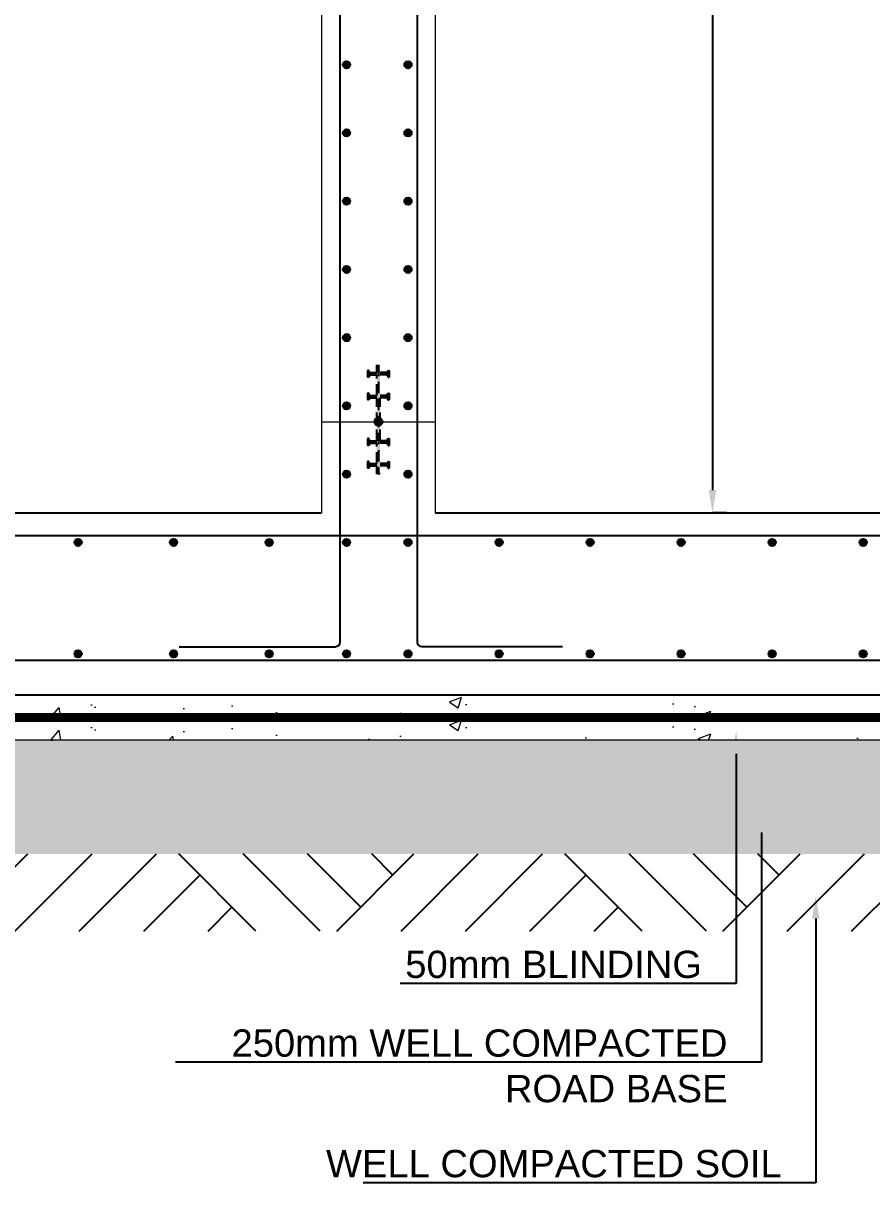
# Model space of a CAD drawing. Header units: millimetres. Extents: x 109938 to 146706, y 87118 to 119396.
# Drawn here: x 134984 to 136848, y 94593 to 97148 of the extents above; entities that cross this region are included whole.
import ezdxf
from ezdxf import colors
from ezdxf.entities.mleader import LeaderData, LeaderLine
from ezdxf.math import Vec2, Vec3

# ---------------------------------------------------------------- set-up
doc = ezdxf.new("R2010")
doc.units = ezdxf.units.MM
doc.header["$LTSCALE"] = 25
doc.header["$PDMODE"] = 35
doc.linetypes.add('Dash Dot 3_16_', pattern=[7.937500000000002, 4.762500000000001, -1.5875, 0, -1.5875])
doc.linetypes.add('DASHEDX2', pattern=[1.5, 1, -0.5])
for name, color, linetype, lineweight in [('A-ANNO-DIMS', 211, 'Continuous', 9), ('S-COLS', 52, 'Continuous', 9), ('S-SLAB', 3, 'Continuous', 13)]:
    doc.layers.add(name, color=color, linetype=linetype, lineweight=lineweight)
for name, color, linetype in [('APPLICATION', 7, 'DASHEDX2'), ('REINF', 1, 'Continuous'), ('STR_COL_HATCH', 8, 'Continuous'), ('VOIDS', 3, 'Continuous'), ('WATER PROOF', 1, 'Continuous')]:
    doc.layers.add(name, color=color, linetype=linetype)
doc.styles.add('GENERATED_STYLE_1', font='arial.ttf')
doc.styles.add('style1', font='arial.ttf', dxfattribs={"width": 0.8, "height": 62.5})
doc.linetypes.add('ZIGZAG', pattern='A,0.00254,-5.08,[131,ltypeshp.shx,S=5.08,R=0,X=-5.08,Y=0],-10.16,[131,ltypeshp.shx,S=5.08,R=180,X=5.08,Y=0],-5.08', length=20.32254)
doc.dimstyles.new('D375', dxfattribs={"dimtxt": 62.5, "dimasz": 50, "dimexe": 0.18, "dimexo": 0.0625, "dimgap": 25, "dimtad": 1, "dimdec": 0, "dimzin": 0, "dimdsep": 46, "dimtxsty": 'style1', "dimcen": 0.09, "dimclrd": 256, "dimclre": 256, "dimclrt": 2, "dimadec": 0, "dimazin": 0, "dimtfac": 1, "dimtdec": 0, "dimtofl": 0, "dimtmove": 0, "dimatfit": 3, "dimfxl": 1, "dimtolj": 1, "dimtzin": 0, "dimarcsym": 0})

# ---------------------------------------------------------------- blocks, each defined once
blk = doc.blocks.new('*D67')
at = {"layer": 'A-ANNO-DIMS', "lineweight": -2, "transparency": 16777216}
for p, q in [((136528.9068733015, 99172.32554054311), (136497.8200000007, 99172.32554054311)), ((136498.0000000007, 99122.32554054311), (136498.0000000007, 96122.32554054308)), ((136528.9068733015, 96072.32554054308), (136497.8200000007, 96072.32554054308))]:
    blk.add_line(p, q, dxfattribs=at)
at = {"layer": 'A-ANNO-DIMS', "transparency": 16777216}
for points in [[(136489.6666666674, 99122.32554054311), (136506.333333334, 99122.32554054311), (136498.0000000007, 99172.32554054311)], [(136489.6666666674, 96122.32554054308), (136506.333333334, 96122.32554054308), (136498.0000000007, 96072.32554054308)]]:
    blk.add_solid(points, dxfattribs=at)
at = {"layer": 'Defpoints', "color": 0, "transparency": 16777216}
for p in [(136528.9693733015, 99172.32554054311), (136498.0000000007, 96072.32554054308), (136528.9693733015, 96072.32554054308)]:
    blk.add_point(p, dxfattribs=at)
at = {"layer": 'A-ANNO-DIMS', "color": 2, "transparency": 16777216, "insert": (136441.0678717606, 97622.32554054302), "char_height": 62.5, "attachment_point": 5, "rotation": 90, "style": 'style1'}
blk.add_mtext('\\A1;3100', dxfattribs=at)

msp = doc.modelspace()

# ---------------------------------------------------------------- hatches: boundary and pattern name
h = msp.add_hatch()
h.set_pattern_fill('ANSI31', color=256, scale=25, style=0)
h.set_pattern_definition([(45, (121643.2589583864, 73810.35109576615), (-2.20970869120796, 2.209708691207961), [])])
h.paths.add_polyline_path([(135755.1305385367, 96272.32554054305, -1), (135772.8082080663, 96272.32554054305, -1)])
at = {"layer": 'A-ANNO-DIMS', "transparency": 33554559}
h = msp.add_hatch(dxfattribs=at)
h.set_pattern_fill('GRAVEL', color=8, scale=10)
h.set_pattern_definition([(228.0127875, (182.8800000000001, 5853.733120842968), (-2032.000000159581, -2285.999999858178), [34.172144, -3383.0483639565]), (184.969741, (160.0200000000004, 5828.333120842968), (3047.99999879405, 254.0000144697924), [58.64047199999997, -5805.404889352395]), (132.5104471, (101.6000000000004, 5823.253120842968), (2540.000001072749, -2793.999999024596), [41.348152, -4093.47227941]), (267.273689, (2.539999999999964, 5759.753120842968), (254.0000005319725, 5079.999999973314), [53.40045199999997, -5286.643742573796]), (292.83365418, (0, 5706.413120842968), (-1270.000000106341, 3047.999999955546), [52.36336999999997, -5183.980774534396]), (357.2736889999999, (20.31999999999971, 5658.153120842968), (-5079.999999973314, 254.0000005319728), [53.40045199999997, -5286.643742573796]), (37.69424047, (73.65999999999985, 5655.613120842968), (-3301.99999985359, -2540.000000190041), [70.61936599999999, -6991.311531424701]), (72.25532837, (129.54, 5698.793120842968), (1778.000000477929, 5587.999999847885), [66.671952, -6600.5256601905]), (121.42956562, (149.8599999999997, 5762.293120842968), (-2032.000000288312, 3301.999999822602), [53.5813, -5304.554569871201]), (175.2363583, (121.9200000000001, 5808.013120842968), (2793.999999959952, -254.0000004389256), [61.17132799999997, -2997.393694999998]), (222.3974378, (60.96000000000004, 5813.093120842967), (-3047.999999902466, -2794.000000106399), [79.107792, -7831.677251217699]), (138.81407483, (254, 5757.213120842967), (-1777.999999893351, 1524.000000123918), [27.000454, -2673.0565824344]), (171.4692344, (233.6800000000003, 5774.993120842968), (3302.000000088965, -507.9999994237343), [51.36819799999999, -5085.463899704]), (225, (182.8800000000001, 5782.613120842968), (-3.552713678800501e-14, -254.0000000000239), [35.920934, -323.2893108428]), (203.19859051, (165.1000000000004, 5813.093120842967), (1270.000000034609, 507.9999999109334), [19.34413199999998, -1915.062236889398]), (291.80140949, (147.3199999999997, 5805.473120842968), (-254.0000000531496, 761.9999999822871), [27.356562, -1340.475299]), (30.96375653, (157.4799999999996, 5780.073120842968), (762.0000000186383, 507.9999999721125), [44.43196599999997, -1436.629815290999]), (161.56505118, (195.5799999999999, 5802.933120842968), (508.0000000132583, -253.9999999733753), [32.128714, -771.0898116828]), (16.389540334, (0, 5805.473120842968), (2540.000000000015, 762.0000000000243), [45.00880000000001, -4455.882667253901]), (70.34617594, (43.18000000000029, 5818.173120842967), (-1016.000000092931, -2793.999999967041), [37.759894, -3738.22156782]), (293.19859051, (195.5799999999999, 5853.733120842968), (-507.9999999113262, 1270.000000035529), [38.68800999999997, -1895.718358889399]), (343.6104596700001, (210.8199999999997, 5818.173120842967), (-2540.000000053229, 761.9999998222859), [45.00879999999997, -4455.882667253995]), (339.44395478, (0, 5647.993120842968), (-1269.999999999986, 508.000000000021), [43.40351999999996, -2126.773431310598]), (294.7751406, (40.64000000000033, 5632.753120842968), (-1270.000001511693, 2793.999999312726), [36.36721199999999, -3600.359338072]), (66.80140949, (198.1199999999999, 5599.733120842968), (507.9999999202298, 1270.00000003193), [38.68801000000001, -1895.7183588894]), (17.35402464, (213.3599999999997, 5635.293120842968), (-3301.999999934302, -1016.000000213246), [42.57827400000001, -4215.237598019999]), (69.44395478, (73.65999999999985, 5599.733120842968), (-508.0000000088461, -1269.999999996463), [21.70176, -2148.4751913106]), (101.309932474, (182.8800000000001, 5599.733120842968), (-254.00000000004, 1016.000000000037), [12.95146, -1282.1994964526]), (165.963756532, (180.3400000000001, 5612.433120842968), (761.9999999999513, -253.9999999999865), [52.36337, -994.9054589069]), (186.00900596, (129.54, 5625.133120842967), (2539.999999986537, 254.0000001329354), [48.52669999999996, -4804.136486333696]), (303.69006753, (157.4799999999996, 5757.213120842967), (-254.0000000352969, 507.9999999823702), [36.632388, -879.177635968]), (353.15722659, (177.8000000000002, 5726.733120842968), (4318.000000026568, -507.9999997739394), [63.955676, -6331.600906503099]), (60.9453959, (241.3000000000002, 5719.113120842968), (-1016.000000027969, -1777.999999984025), [26.150824, -2588.939231811]), (90, (254, 5741.973120842968), (-254, 254), [15.24, -238.76]), (120.25643716, (124.46, 5632.753120842968), (1015.999999875717, -1778.00000007098), [35.286696, -3493.39407732]), (48.01278749999999, (106.6800000000003, 5663.233120842968), (2032.000000167534, 2285.99999985102), [68.344288, -3348.8762199565]), (0, (152.3999999999996, 5714.033120842968), (254, 254), [66.04, -187.96]), (325.3048465, (218.4399999999996, 5714.033120842968), (2540.000000962153, -1777.999998625458), [40.160956, -3975.931672414]), (254.0546040999999, (251.46, 5691.173120842967), (-253.9999999822557, -1016.000000004475), [36.98290799999999, -1812.1650038772]), (207.64597536, (241.3000000000002, 5655.613120842968), (-4826.000000177335, -2539.999999663075), [60.21450999999996, -5961.246442293796]), (175.42607874, (187.96, 5627.673120842967), (-3301.999999999883, 253.9999999999478), [63.702946, -6306.584645624])])
h.paths.add_polyline_path([(133194.0090000781, 95572.32554054308), (138338.9818733016, 95572.32554054308), (138338.9818733016, 95322.32554054308), (133194.0090000781, 95322.32554054308)])
at = {"layer": 'REINF'}
h = msp.add_hatch(color=256, dxfattribs=at)
h.dxf.hatch_style = 1
edge = h.paths.add_edge_path()
edge.add_arc((135693.9693733015, 97057.32554054305), 8, 0, 360)
h = msp.add_hatch(color=256, dxfattribs=at)
h.dxf.hatch_style = 1
edge = h.paths.add_edge_path()
edge.add_arc((135828.9693733015, 97057.32554054305), 8, 0, 360)
h = msp.add_hatch(color=256, dxfattribs=at)
h.dxf.hatch_style = 1
edge = h.paths.add_edge_path()
edge.add_arc((135693.9693733015, 96907.32554054305), 8, 0, 360)
h = msp.add_hatch(color=256, dxfattribs=at)
h.dxf.hatch_style = 1
edge = h.paths.add_edge_path()
edge.add_arc((135828.9693733015, 96907.32554054305), 8, 0, 360)
h = msp.add_hatch(color=256, dxfattribs=at)
h.dxf.hatch_style = 1
edge = h.paths.add_edge_path()
edge.add_arc((135693.9693733015, 96757.32554054305), 8, 0, 360)
h = msp.add_hatch(color=256, dxfattribs=at)
h.dxf.hatch_style = 1
edge = h.paths.add_edge_path()
edge.add_arc((135828.9693733015, 96757.32554054305), 8, 0, 360)
h = msp.add_hatch(color=256, dxfattribs=at)
h.dxf.hatch_style = 1
edge = h.paths.add_edge_path()
edge.add_arc((135693.9693733015, 96607.32554054305), 8, 0, 360)
h = msp.add_hatch(color=256, dxfattribs=at)
h.dxf.hatch_style = 1
edge = h.paths.add_edge_path()
edge.add_arc((135828.9693733015, 96607.32554054305), 8, 0, 360)
h = msp.add_hatch(color=256, dxfattribs=at)
h.dxf.hatch_style = 1
edge = h.paths.add_edge_path()
edge.add_arc((135693.9693733015, 96457.32554054305), 8, 0, 360)
h = msp.add_hatch(color=256, dxfattribs=at)
h.dxf.hatch_style = 1
edge = h.paths.add_edge_path()
edge.add_arc((135828.9693733015, 96457.32554054305), 8, 0, 360)
h = msp.add_hatch(color=256, dxfattribs=at)
h.dxf.hatch_style = 1
edge = h.paths.add_edge_path()
edge.add_arc((135693.9693733015, 96307.32554054305), 8, 0, 360)
h = msp.add_hatch(color=256, dxfattribs=at)
h.dxf.hatch_style = 1
edge = h.paths.add_edge_path()
edge.add_arc((135828.9693733015, 96307.32554054305), 8, 0, 360)
h = msp.add_hatch(color=256, dxfattribs=at)
h.dxf.hatch_style = 1
edge = h.paths.add_edge_path()
edge.add_arc((135693.9693733015, 96157.32554054305), 8, 0, 360)
h = msp.add_hatch(color=256, dxfattribs=at)
h.dxf.hatch_style = 1
edge = h.paths.add_edge_path()
edge.add_arc((135828.9693733015, 96157.32554054305), 8, 0, 360)
h = msp.add_hatch(color=256, dxfattribs=at)
h.dxf.hatch_style = 1
edge = h.paths.add_edge_path()
edge.add_arc((135103.9568733014, 96007.32554054305), 8, 0, 360)
h = msp.add_hatch(color=256, dxfattribs=at)
h.dxf.hatch_style = 1
edge = h.paths.add_edge_path()
edge.add_arc((135313.9568733014, 96007.32554054305), 8, 0, 360)
h = msp.add_hatch(color=256, dxfattribs=at)
h.dxf.hatch_style = 1
edge = h.paths.add_edge_path()
edge.add_arc((135523.9568733014, 96007.32554054305), 8, 0, 360)
h = msp.add_hatch(color=256, dxfattribs=at)
h.dxf.hatch_style = 1
edge = h.paths.add_edge_path()
edge.add_arc((135693.9693733015, 96007.32554054305), 8, 0, 360)
h = msp.add_hatch(color=256, dxfattribs=at)
h.dxf.hatch_style = 1
edge = h.paths.add_edge_path()
edge.add_arc((135828.9693733015, 96007.32554054305), 8, 0, 360)
h = msp.add_hatch(color=256, dxfattribs=at)
h.dxf.hatch_style = 1
edge = h.paths.add_edge_path()
edge.add_arc((136028.9568733014, 96007.32554054305), 8, 0, 360)
h = msp.add_hatch(color=256, dxfattribs=at)
h.dxf.hatch_style = 1
edge = h.paths.add_edge_path()
edge.add_arc((136228.9568733014, 96007.32554054305), 8, 0, 360)
h = msp.add_hatch(color=256, dxfattribs=at)
h.dxf.hatch_style = 1
edge = h.paths.add_edge_path()
edge.add_arc((136428.9568733014, 96007.32554054305), 8, 0, 360)
h = msp.add_hatch(color=256, dxfattribs=at)
h.dxf.hatch_style = 1
edge = h.paths.add_edge_path()
edge.add_arc((136628.9568733014, 96007.32554054305), 8, 0, 360)
h = msp.add_hatch(color=256, dxfattribs=at)
h.dxf.hatch_style = 1
edge = h.paths.add_edge_path()
edge.add_arc((136828.9568733014, 96007.32554054305), 8, 0, 360)
h = msp.add_hatch(color=256, dxfattribs=at)
h.dxf.hatch_style = 1
edge = h.paths.add_edge_path()
edge.add_arc((135103.9568733014, 95762.32554054307), 8, 0, 360)
h = msp.add_hatch(color=256, dxfattribs=at)
h.dxf.hatch_style = 1
edge = h.paths.add_edge_path()
edge.add_arc((135313.9568733014, 95762.32554054307), 8, 0, 360)
h = msp.add_hatch(color=256, dxfattribs=at)
h.dxf.hatch_style = 1
edge = h.paths.add_edge_path()
edge.add_arc((135523.9568733014, 95762.32554054307), 8, 0, 360)
h = msp.add_hatch(color=256, dxfattribs=at)
h.dxf.hatch_style = 1
edge = h.paths.add_edge_path()
edge.add_arc((135693.9693733015, 95762.32554054307), 8, 0, 360)
h = msp.add_hatch(color=256, dxfattribs=at)
h.dxf.hatch_style = 1
edge = h.paths.add_edge_path()
edge.add_arc((135828.9693733015, 95762.32554054307), 8, 0, 360)
h = msp.add_hatch(color=256, dxfattribs=at)
h.dxf.hatch_style = 1
edge = h.paths.add_edge_path()
edge.add_arc((136028.9568733014, 95762.32554054307), 8, 0, 360)
h = msp.add_hatch(color=256, dxfattribs=at)
h.dxf.hatch_style = 1
edge = h.paths.add_edge_path()
edge.add_arc((136228.9568733014, 95762.32554054307), 8, 0, 360)
h = msp.add_hatch(color=256, dxfattribs=at)
h.dxf.hatch_style = 1
edge = h.paths.add_edge_path()
edge.add_arc((136428.9568733014, 95762.32554054307), 8, 0, 360)
h = msp.add_hatch(color=256, dxfattribs=at)
h.dxf.hatch_style = 1
edge = h.paths.add_edge_path()
edge.add_arc((136628.9568733014, 95762.32554054307), 8, 0, 360)
h = msp.add_hatch(color=256, dxfattribs=at)
h.dxf.hatch_style = 1
edge = h.paths.add_edge_path()
edge.add_arc((136828.9568733014, 95762.32554054307), 8, 0, 360)
at = {"layer": 'S-COLS'}
h = msp.add_hatch(dxfattribs=at)
h.set_pattern_fill('AR-CONC', color=256, scale=1.5, style=0)
h.set_pattern_definition([(49.99999999999999, (0, 5649.733120842968), (273.277003494006, -23.90862830835463), [28.575, -314.325]), (355, (0, 5649.733120842968), (-52.86513213745401, 286.5852678585527), [22.86, -251.460876255]), (100.4514447, (22.77301050000005, 5647.740740592968), (220.4118706355299, 262.6766278682927), [24.28501319999999, -267.1353668999999]), (46.18420000000001, (0, 5725.933120842968), (406.6185613381949, -63.06349189909072), [42.8625, -471.4875]), (96.63555760999992, (33.88485000000037, 5720.677870842967), (356.1062010772545, 371.1391868965823), [36.42753471, -400.70341224]), (351.1841511700001, (0, 5725.933120842968), (356.1062010974655, 371.139186878299), [34.289950605, -377.18959788]), (21, (38.10000000000036, 5706.883120842967), (227.4215869036987, -153.3977972806314), [28.575, -314.325]), (326.0000000000001, (38.10000000000036, 5706.883120842967), (92.7030425214706, 276.2819491834789), [22.86, -251.46]), (71.45144499999999, (57.05179889999999, 5694.099970992967), (320.1246289180742, 122.8841533288579), [24.2850132, -267.1349064]), (37.50000000000001, (0, 5649.733120842968), (4.632904875887725, 126.8325583097297), [0, -248.412, 0, -255.27, 0, -252.4125]), (7.499999999999999, (0, 5649.733120842968), (100.2294937654586, 150.2708622271793), [0, -145.542, 0, -242.697, 0, -96.20250000000001]), (327.5, (-84.96299999999974, 5649.733120842968), (203.3858927503071, -8.593115989010165), [0, -95.25, 0, -297.18, 0, -394.335]), (317.5, (-123.0630000000001, 5649.733120842968), (222.1937720790271, 38.13973654999954), [0, -123.825, 0, -197.358, 0, -280.035])])
h.paths.add_polyline_path([(134988.9568733014, 95672.32554054308), (138236.7673003844, 95672.32554054308), (138236.7673003844, 95622.32554054308), (134988.9568733014, 95622.32554054308)])
h = msp.add_hatch(dxfattribs=at)
h.set_pattern_fill('AR-CONC', color=256, scale=1.5, style=0)
h.set_pattern_definition([(49.99999999999999, (0, 5599.733120842968), (273.277003494006, -23.90862830835463), [28.575, -314.325]), (355, (0, 5599.733120842968), (-52.86513213745401, 286.5852678585527), [22.86, -251.460876255]), (100.4514447, (22.77301050000005, 5597.740740592968), (220.4118706355299, 262.6766278682927), [24.28501319999999, -267.1353668999999]), (46.18420000000001, (0, 5675.933120842968), (406.6185613381949, -63.06349189909072), [42.8625, -471.4875]), (96.63555760999994, (33.88485000000037, 5670.677870842967), (356.1062010772545, 371.1391868965823), [36.42753471, -400.70341224]), (351.1841511700001, (0, 5675.933120842968), (356.1062010974655, 371.139186878299), [34.289950605, -377.18959788]), (21, (38.10000000000036, 5656.883120842967), (227.4215869036987, -153.3977972806314), [28.575, -314.325]), (326.0000000000001, (38.10000000000036, 5656.883120842967), (92.7030425214706, 276.2819491834789), [22.86, -251.46]), (71.45144499999999, (57.05179889999999, 5644.099970992967), (320.1246289180742, 122.8841533288579), [24.2850132, -267.1349064]), (37.50000000000001, (0, 5599.733120842968), (4.632904875887725, 126.8325583097297), [0, -248.412, 0, -255.27, 0, -252.4125]), (7.499999999999999, (0, 5599.733120842968), (100.2294937654586, 150.2708622271793), [0, -145.542, 0, -242.697, 0, -96.20250000000001]), (327.5, (-84.96299999999974, 5599.733120842968), (203.3858927503071, -8.593115989010165), [0, -95.25, 0, -297.18, 0, -394.335]), (317.5, (-123.0630000000001, 5599.733120842968), (222.1937720790271, 38.13973654999954), [0, -123.825, 0, -197.358, 0, -280.035])])
h.paths.add_polyline_path([(134988.9568733014, 95622.32554054308), (138338.9818733016, 95622.32554054302), (138338.9818733016, 95572.32554054302), (134988.9568733014, 95572.32554054308)])
at = {"layer": 'STR_COL_HATCH'}
h = msp.add_hatch(dxfattribs=at)
h.set_pattern_fill('AR-PARQ1', color=256, scale=50, angle=45)
h.set_pattern_definition([(135, (-11212.39684827541, 113731.0111038418), (-848.5281374238571, 0), [600, -600]), (135, (-11141.68617015675, 113801.7217819605), (-848.5281374238571, 0), [600, -600]), (135, (-11070.97549203809, 113872.4324600791), (-848.5281374238571, 0), [600, -600]), (135, (-11000.26481391944, 113943.1431381978), (-848.5281374238571, 0), [600, -600]), (135, (-10929.5541358008, 114013.8538163164), (-848.5281374238571, 0), [600, -600]), (135, (-10858.84345768215, 114084.5644944351), (-848.5281374238571, 0), [600, -600]), (135, (-10788.13277956349, 114155.2751725537), (-848.5281374238571, 0), [600, -600]), (45, (-11636.66091698734, 114155.2751725537), (848.5281374238571, 0), [600, -600]), (45, (-11707.371595106, 114225.9858506724), (848.5281374238571, 0), [600, -600]), (45, (-11778.08227322466, 114296.6965287911), (848.5281374238571, 0), [600, -600]), (45, (-11848.79295134332, 114367.4072069097), (848.5281374238571, 0), [600, -600]), (45, (-11919.50362946195, 114438.1178850283), (848.5281374238571, 0), [600, -600]), (45, (-11990.21430758061, 114508.828563147), (848.5281374238571, 0), [600, -600]), (45, (-12060.92498569927, 114579.5392412657), (848.5281374238571, 0), [600, -600])])
h.paths.add_polyline_path([(133188.9568733014, 95322.3255405431), (138338.9818733016, 95322.32554054317), (138338.9818733016, 95152.82554054337), (133188.9568733014, 95152.8255405433)])

# ---------------------------------------------------------------- linework, layer by layer
msp.add_circle((135763.9693733015, 96272.32554054305), 8.838834764831844)
at = {"layer": 'APPLICATION'}
for p, q in [((135760.2193733015, 96380.38412986095), (135760.2193733015, 96397.88412986095)), ((135763.9693733015, 96397.88412986095), (135763.9693733015, 96157.88412986095)), ((135763.9693733015, 96397.88412986095), (135763.9693733015, 96157.88412986095)), ((135742.7193733015, 96385.38412986095), (135740.2193733015, 96385.38412986095)), ((135740.2193733015, 96385.38412986095), (135740.2193733015, 96370.38412986095)), ((135742.7193733015, 96370.38412986095), (135740.2193733015, 96370.38412986095)), ((135745.2193733015, 96380.38412986095), (135742.7193733015, 96385.38412986095)), ((135745.2193733015, 96375.38412986095), (135742.7193733015, 96370.38412986095)), ((135745.2193733015, 96380.38412986095), (135760.2193733015, 96380.38412986095)), ((135745.2193733015, 96375.38412986095), (135760.2193733015, 96375.38412986095)), ((135760.2193733015, 96330.38412986095), (135760.2193733015, 96375.38412986095)), ((135782.7193733015, 96380.38412986095), (135767.7193733015, 96380.38412986095)), ((135782.7193733015, 96375.38412986095), (135767.7193733015, 96375.38412986095)), ((135782.7193733015, 96380.38412986095), (135785.2193733015, 96385.38412986095)), ((135782.7193733015, 96375.38412986095), (135785.2193733015, 96370.38412986095)), ((135785.2193733015, 96385.38412986095), (135787.7193733015, 96385.38412986095)), ((135785.2193733015, 96370.38412986095), (135787.7193733015, 96370.38412986095)), ((135787.7193733015, 96385.38412986095), (135787.7193733015, 96370.38412986095)), ((135740.2193733015, 96335.38412986095), (135740.2193733015, 96320.38412986095)), ((135742.7193733015, 96335.38412986095), (135740.2193733015, 96335.38412986095)), ((135742.7193733015, 96320.38412986095), (135740.2193733015, 96320.38412986095)), ((135745.2193733015, 96330.38412986095), (135742.7193733015, 96335.38412986095)), ((135745.2193733015, 96325.38412986095), (135742.7193733015, 96320.38412986095)), ((135745.2193733015, 96330.38412986095), (135760.2193733015, 96330.38412986095)), ((135745.2193733015, 96325.38412986095), (135760.2193733015, 96325.38412986095)), ((135760.2193733015, 96230.38412986095), (135760.2193733015, 96325.38412986095)), ((135782.7193733015, 96330.38412986095), (135767.7193733015, 96330.38412986095)), ((135782.7193733015, 96325.38412986095), (135767.7193733015, 96325.38412986095)), ((135767.7193733015, 96230.38412986095), (135767.7193733015, 96325.38412986095)), ((135782.7193733015, 96330.38412986095), (135785.2193733015, 96335.38412986095)), ((135782.7193733015, 96325.38412986095), (135785.2193733015, 96320.38412986095)), ((135785.2193733015, 96335.38412986095), (135787.7193733015, 96335.38412986095)), ((135785.2193733015, 96320.38412986095), (135787.7193733015, 96320.38412986095)), ((135787.7193733015, 96335.38412986095), (135787.7193733015, 96320.38412986095)), ((135740.2193733015, 96235.38412986095), (135740.2193733015, 96220.38412986095)), ((135742.7193733015, 96235.38412986095), (135740.2193733015, 96235.38412986095)), ((135742.7193733015, 96220.38412986095), (135740.2193733015, 96220.38412986095)), ((135745.2193733015, 96230.38412986095), (135742.7193733015, 96235.38412986095)), ((135745.2193733015, 96225.38412986095), (135742.7193733015, 96220.38412986095)), ((135745.2193733015, 96230.38412986095), (135760.2193733015, 96230.38412986095)), ((135745.2193733015, 96225.38412986095), (135760.2193733015, 96225.38412986095)), ((135760.2193733015, 96180.38412986095), (135760.2193733015, 96225.38412986095)), ((135782.7193733015, 96230.38412986095), (135767.7193733015, 96230.38412986095)), ((135782.7193733015, 96225.38412986095), (135767.7193733015, 96225.38412986095)), ((135782.7193733015, 96230.38412986095), (135785.2193733015, 96235.38412986095)), ((135782.7193733015, 96225.38412986095), (135785.2193733015, 96220.38412986095)), ((135785.2193733015, 96235.38412986095), (135787.7193733015, 96235.38412986095)), ((135785.2193733015, 96220.38412986095), (135787.7193733015, 96220.38412986095)), ((135787.7193733015, 96235.38412986095), (135787.7193733015, 96220.38412986095)), ((135740.2193733015, 96185.38412986095), (135740.2193733015, 96170.38412986095)), ((135742.7193733015, 96185.38412986095), (135740.2193733015, 96185.38412986095)), ((135745.2193733015, 96180.38412986095), (135742.7193733015, 96185.38412986095)), ((135782.7193733015, 96180.38412986095), (135785.2193733015, 96185.38412986095)), ((135785.2193733015, 96185.38412986095), (135787.7193733015, 96185.38412986095)), ((135787.7193733015, 96185.38412986095), (135787.7193733015, 96170.38412986095)), ((135742.7193733015, 96170.38412986095), (135740.2193733015, 96170.38412986095)), ((135745.2193733015, 96175.38412986095), (135742.7193733015, 96170.38412986095)), ((135745.2193733015, 96180.38412986095), (135760.2193733015, 96180.38412986095)), ((135745.2193733015, 96175.38412986095), (135760.2193733015, 96175.38412986095)), ((135760.2193733015, 96157.88412986095), (135760.2193733015, 96175.38412986095)), ((135782.7193733015, 96180.38412986095), (135767.7193733015, 96180.38412986095)), ((135782.7193733015, 96175.38412986095), (135767.7193733015, 96175.38412986095)), ((135782.7193733015, 96175.38412986095), (135785.2193733015, 96170.38412986095)), ((135785.2193733015, 96170.38412986095), (135787.7193733015, 96170.38412986095)), ((135767.7193733015, 96157.88412986095), (135760.2193733015, 96157.88412986095))]:
    msp.add_line(p, q, dxfattribs=at)
for points in [[(135760.2193733015, 96397.88412986095), (135760.2193733015, 96157.88412986095), (135763.9693733015, 96397.88412986095), (135763.9693733015, 96157.88412986095)], [(135767.7193733015, 96397.88412986095), (135767.7193733015, 96157.88412986095), (135763.9693733015, 96397.88412986095), (135763.9693733015, 96157.88412986095)], [(135740.2193733015, 96385.38412986095), (135740.2193733015, 96370.38412986095), (135742.7193733015, 96385.38412986095), (135742.7193733015, 96370.38412986095)], [(135742.7193733015, 96385.38412986095), (135742.7193733015, 96370.38412986095), (135745.2193733015, 96380.38412986095), (135745.2193733015, 96375.38412986095)], [(135745.2193733015, 96380.38412986095), (135745.2193733015, 96375.38412986095), (135760.2193733015, 96380.38412986095), (135760.2193733015, 96375.38412986095)], [(135782.7193733015, 96380.38412986095), (135782.7193733015, 96375.38412986095), (135767.7193733015, 96380.38412986095), (135767.7193733015, 96375.38412986095)], [(135785.2193733015, 96385.38412986095), (135785.2193733015, 96370.38412986095), (135782.7193733015, 96380.38412986095), (135782.7193733015, 96375.38412986095)], [(135787.7193733015, 96385.38412986095), (135787.7193733015, 96370.38412986095), (135785.2193733015, 96385.38412986095), (135785.2193733015, 96370.38412986095)], [(135740.2193733015, 96335.38412986095), (135740.2193733015, 96320.38412986095), (135742.7193733015, 96335.38412986095), (135742.7193733015, 96320.38412986095)], [(135742.7193733015, 96335.38412986095), (135742.7193733015, 96320.38412986095), (135745.2193733015, 96330.38412986095), (135745.2193733015, 96325.38412986095)], [(135745.2193733015, 96330.38412986095), (135745.2193733015, 96325.38412986095), (135760.2193733015, 96330.38412986095), (135760.2193733015, 96325.38412986095)], [(135782.7193733015, 96330.38412986095), (135782.7193733015, 96325.38412986095), (135767.7193733015, 96330.38412986095), (135767.7193733015, 96325.38412986095)], [(135785.2193733015, 96335.38412986095), (135785.2193733015, 96320.38412986095), (135782.7193733015, 96330.38412986095), (135782.7193733015, 96325.38412986095)], [(135787.7193733015, 96335.38412986095), (135787.7193733015, 96320.38412986095), (135785.2193733015, 96335.38412986095), (135785.2193733015, 96320.38412986095)], [(135740.2193733015, 96235.38412986095), (135740.2193733015, 96220.38412986095), (135742.7193733015, 96235.38412986095), (135742.7193733015, 96220.38412986095)], [(135742.7193733015, 96235.38412986095), (135742.7193733015, 96220.38412986095), (135745.2193733015, 96230.38412986095), (135745.2193733015, 96225.38412986095)], [(135745.2193733015, 96230.38412986095), (135745.2193733015, 96225.38412986095), (135760.2193733015, 96230.38412986095), (135760.2193733015, 96225.38412986095)], [(135782.7193733015, 96230.38412986095), (135782.7193733015, 96225.38412986095), (135767.7193733015, 96230.38412986095), (135767.7193733015, 96225.38412986095)], [(135785.2193733015, 96235.38412986095), (135785.2193733015, 96220.38412986095), (135782.7193733015, 96230.38412986095), (135782.7193733015, 96225.38412986095)], [(135787.7193733015, 96235.38412986095), (135787.7193733015, 96220.38412986095), (135785.2193733015, 96235.38412986095), (135785.2193733015, 96220.38412986095)], [(135740.2193733015, 96185.38412986095), (135740.2193733015, 96170.38412986095), (135742.7193733015, 96185.38412986095), (135742.7193733015, 96170.38412986095)], [(135742.7193733015, 96185.38412986095), (135742.7193733015, 96170.38412986095), (135745.2193733015, 96180.38412986095), (135745.2193733015, 96175.38412986095)], [(135785.2193733015, 96185.38412986095), (135785.2193733015, 96170.38412986095), (135782.7193733015, 96180.38412986095), (135782.7193733015, 96175.38412986095)], [(135787.7193733015, 96185.38412986095), (135787.7193733015, 96170.38412986095), (135785.2193733015, 96185.38412986095), (135785.2193733015, 96170.38412986095)], [(135745.2193733015, 96180.38412986095), (135745.2193733015, 96175.38412986095), (135760.2193733015, 96180.38412986095), (135760.2193733015, 96175.38412986095)], [(135782.7193733015, 96180.38412986095), (135782.7193733015, 96175.38412986095), (135767.7193733015, 96180.38412986095), (135767.7193733015, 96175.38412986095)]]:
    msp.add_solid(points, dxfattribs=at)
at = {"layer": 'REINF'}
for points in [[(135271.2164205677, 99315.05090685202), (135668.9693733015, 99315.05090685202, -0.4142135623730951), (135678.9693733015, 99305.05090685202), (135678.9693733015, 95787.32554054307, -0.414213562373095), (135668.9693733015, 95777.32554054307), (135325.8665453337, 95777.32554054307)], [(136254.3683053413, 99298.46747401892), (135858.9693733015, 99298.46747401892, 0.4142135623730951), (135848.9693733015, 99288.46747401892), (135848.9693733015, 95788.08156881097, 0.4142135623730951), (135858.9693733015, 95778.08156881097), (136168.1731787637, 95778.08156881097)], [(138189.9818733015, 96077), (138189.9818733015, 95757.32554054307, -0.414213562373095), (138179.9818733015, 95747.32554054307), (136663.9693733015, 95747.32554054305), (133347.9568733014, 95747.32554054307, -0.414213562373095), (133337.9568733014, 95757.32554054307), (133337.9568733014, 96077)], [(133321.1621735235, 95757.32554054307), (133321.1621735235, 96012.32554054305, -0.414213562373095), (133331.1621735235, 96022.32554054305), (136617.1746735235, 96022.32554054301), (138196.1324069539, 96022.32554054305, -0.414213562373095), (138206.1324069539, 96012.32554054305), (138206.1324069539, 95757.32554054307)]]:
    msp.add_lwpolyline(points, format="xyb", dxfattribs=at)
for centre in [(135693.9693733015, 97057.32554054305), (135828.9693733015, 97057.32554054305), (135693.9693733015, 96907.32554054305), (135828.9693733015, 96907.32554054305), (135693.9693733015, 96757.32554054305), (135828.9693733015, 96757.32554054305), (135693.9693733015, 96607.32554054305), (135828.9693733015, 96607.32554054305), (135693.9693733015, 96457.32554054305), (135828.9693733015, 96457.32554054305), (135693.9693733015, 96307.32554054305), (135828.9693733015, 96307.32554054305), (135693.9693733015, 96157.32554054305), (135828.9693733015, 96157.32554054305), (135103.9568733014, 96007.32554054305), (135313.9568733014, 96007.32554054305), (135523.9568733014, 96007.32554054305), (135693.9693733015, 96007.32554054305), (135828.9693733015, 96007.32554054305), (136028.9568733014, 96007.32554054305), (136228.9568733014, 96007.32554054305), (136428.9568733014, 96007.32554054305), (136628.9568733014, 96007.32554054305), (136828.9568733014, 96007.32554054305), (135103.9568733014, 95762.32554054307), (135313.9568733014, 95762.32554054307), (135523.9568733014, 95762.32554054307), (135693.9693733015, 95762.32554054307), (135828.9693733015, 95762.32554054307), (136028.9568733014, 95762.32554054307), (136228.9568733014, 95762.32554054307), (136428.9568733014, 95762.32554054307), (136628.9568733014, 95762.32554054307), (136828.9568733014, 95762.32554054307)]:
    msp.add_circle(centre, 8, dxfattribs=at)
at = {"layer": 'S-COLS'}
for points in [[(133188.9568733014, 95672.32554054308), (138338.9818733016, 95672.32554054302), (138338.9818733016, 95622.32554054302), (133188.9568733014, 95622.32554054308)], [(133188.9568733014, 95622.32554054308), (138338.9818733016, 95622.32554054302), (138338.9818733016, 95572.32554054302), (133188.9568733014, 95572.32554054308)]]:
    msp.add_lwpolyline(points, close=True, dxfattribs=at)
at = {"layer": 'S-SLAB'}
for p, q in [((135638.9693733015, 99172.32554054305), (135638.9693733015, 96072.32554054305)), ((135888.9693733015, 99172.32554054305), (135888.9693733015, 96072.32554054305))]:
    msp.add_line(p, q, dxfattribs=at)
at = {"layer": 'S-SLAB', "linetype": 'ZIGZAG', "ltscale": 0.05}
msp.add_line((135638.9693733015, 96272.32554054305), (135888.9693733015, 96272.32554054305), dxfattribs=at)
at = {"layer": 'VOIDS'}
for p, q in [((133538.9568733014, 96072.32554054305), (135638.9693733015, 96072.32554054305)), ((135888.9693733015, 96072.32554054305), (137988.9818733015, 96072.32554054305)), ((133288.9568733014, 95672.32554054305), (138238.9818733015, 95672.32554054305)), ((133288.9568733014, 95672.32554054307), (137588.9568733014, 95672.32554054307))]:
    msp.add_line(p, q, dxfattribs=at)
at = {"layer": 'WATER PROOF', "color": 1, "linetype": 'Dash Dot 3_16_', "const_width": 20}
msp.add_lwpolyline([(132718.9018011988, 99203.15185699734), (133288.9568733015, 99203.15185699734), (133288.9568733015, 95672.32554054307), (133288.9568733015, 95672.32554054301), (133188.9568733014, 95672.32554054302), (133188.9568733014, 95622.32554054302), (138338.9818733015, 95622.32554054308), (138338.9818733015, 95672.32554054233), (138238.9818733015, 95672.32554054307), (138238.9818733015, 99202.32554054305), (138809.9961718284, 99202.32554054305)], dxfattribs=at)

# ---------------------------------------------------------------- dimensions: what is measured, and where the dimension line sits
at = {"layer": 'A-ANNO-DIMS', "color": 1}
dim = msp.add_linear_dim(base=(136498.0000000007, 96072.32554054308), p1=(136528.9693733015, 99172.32554054305), p2=(136528.9693733015, 96072.32554054305), angle=90, dimstyle='D375', dxfattribs=at)
dim.commit()
dim.dimension.update_dxf_attribs({"geometry": '*D67', "text_midpoint": (136441.0678717606, 97622.32554054302)})

# ---------------------------------------------------------------- leaders
at = {"layer": 'A-ANNO-DIMS'}
ml = msp.add_multileader_mtext('Standard', dxfattribs=at)
ml.set_content('50mm BLINDING ', color=256, style='GENERATED_STYLE_1')
ml.set_leader_properties()
ml.build(insert=Vec2(0, 0))
ml.multileader.update_dxf_attribs({"text_right_attachment_type": 6, "dogleg_length": 0.36, "arrow_head_size": 50})
ctx = ml.context
ctx.base_point, ctx.char_height, ctx.arrow_head_size, ctx.landing_gap_size, ctx.plane_origin = Vec3(135831.4996924874, 95079.22152466289), 60, 50, 0.09, Vec3(136518.1533414113, 94370.17195488507)
ctx.right_attachment, ctx.text_align_type = 6, 2
notes = []
notes.append((ctx, [(0, (1, 1, 0), (136549.7945807911, 95037.73312084297), (-1, 0), 74.77245992714539, [(1, [(136549.7945807911, 95592.32554054308)], 0, [])])]))
ctx.mtext.insert, ctx.mtext.width, ctx.mtext.alignment, ctx.mtext.flow_direction = Vec3(136474.9321208639, 95109.73312084297), 1201.000000000001, 3, 5
ml = msp.add_multileader_mtext('Standard', dxfattribs=at)
ml.set_content('250mm WELL COMPACTED ROAD BASE', color=256, style='GENERATED_STYLE_1')
ml.set_leader_properties()
ml.build(insert=Vec2(0, 0))
ml.multileader.update_dxf_attribs({"text_right_attachment_type": 6, "dogleg_length": 0.36, "arrow_head_size": 50})
ctx = ml.context
ctx.base_point, ctx.char_height, ctx.arrow_head_size, ctx.landing_gap_size, ctx.plane_origin = Vec3(135447.8953268667, 94906.22152466289), 60, 50, 0.09, Vec3(136574.1533414113, 94197.17195488507)
ctx.right_attachment, ctx.text_align_type = 6, 2
notes.append((ctx, [(0, (1, 1, 0), (136605.7945807911, 94864.73312084297), (-1, 0), 74.77245992714539, [(1, [(136605.7945807911, 95419.32554054308)], 0, [])])]))
ctx.mtext.insert, ctx.mtext.width, ctx.mtext.alignment, ctx.mtext.flow_direction = Vec3(136530.9321208639, 94936.73312084297), 1201.000000000001, 3, 5
ml = msp.add_multileader_mtext('Standard', dxfattribs=at)
ml.set_content('WELL COMPACTED SOIL', color=256, style='GENERATED_STYLE_1')
ml.set_leader_properties()
ml.build(insert=Vec2(0, 0))
ml.multileader.update_dxf_attribs({"text_right_attachment_type": 6, "dogleg_length": 0.36, "arrow_head_size": 50})
ctx = ml.context
ctx.base_point, ctx.char_height, ctx.arrow_head_size, ctx.landing_gap_size, ctx.plane_origin = Vec3(135652.4751358707, 94641.31134136529), 60, 50, 0.09, Vec3(136693.1533414113, 94008.17195488507)
ctx.right_attachment, ctx.text_align_type = 6, 2
notes.append((ctx, [(0, (1, 1, 0), (136724.7945807911, 94599.82293754537), (-1, 0), 74.77245992714539, [(1, [(136724.7945807911, 95230.32554054308)], 0, [])])]))
ctx.mtext.insert, ctx.mtext.width, ctx.mtext.alignment, ctx.mtext.flow_direction = Vec3(136649.9321208639, 94671.82293754537), 1201.000000000001, 3, 5
for ctx, leaders in notes:
    for number, flags, end, landing, length, lines in leaders:
        leader = LeaderData()
        leader.index, (leader.has_last_leader_line, leader.has_dogleg_vector, leader.attachment_direction) = number, flags
        leader.last_leader_point, leader.dogleg_vector, leader.dogleg_length = Vec3(end), Vec3(landing), length
        for number, points, colour, breaks in lines:
            line = LeaderLine()
            line.index, line.vertices, line.color, line.breaks = number, Vec3.list(points), colors.encode_raw_color(colour), breaks
            leader.lines.append(line)
        ctx.leaders.append(leader)

doc.saveas('drawing.dxf')
